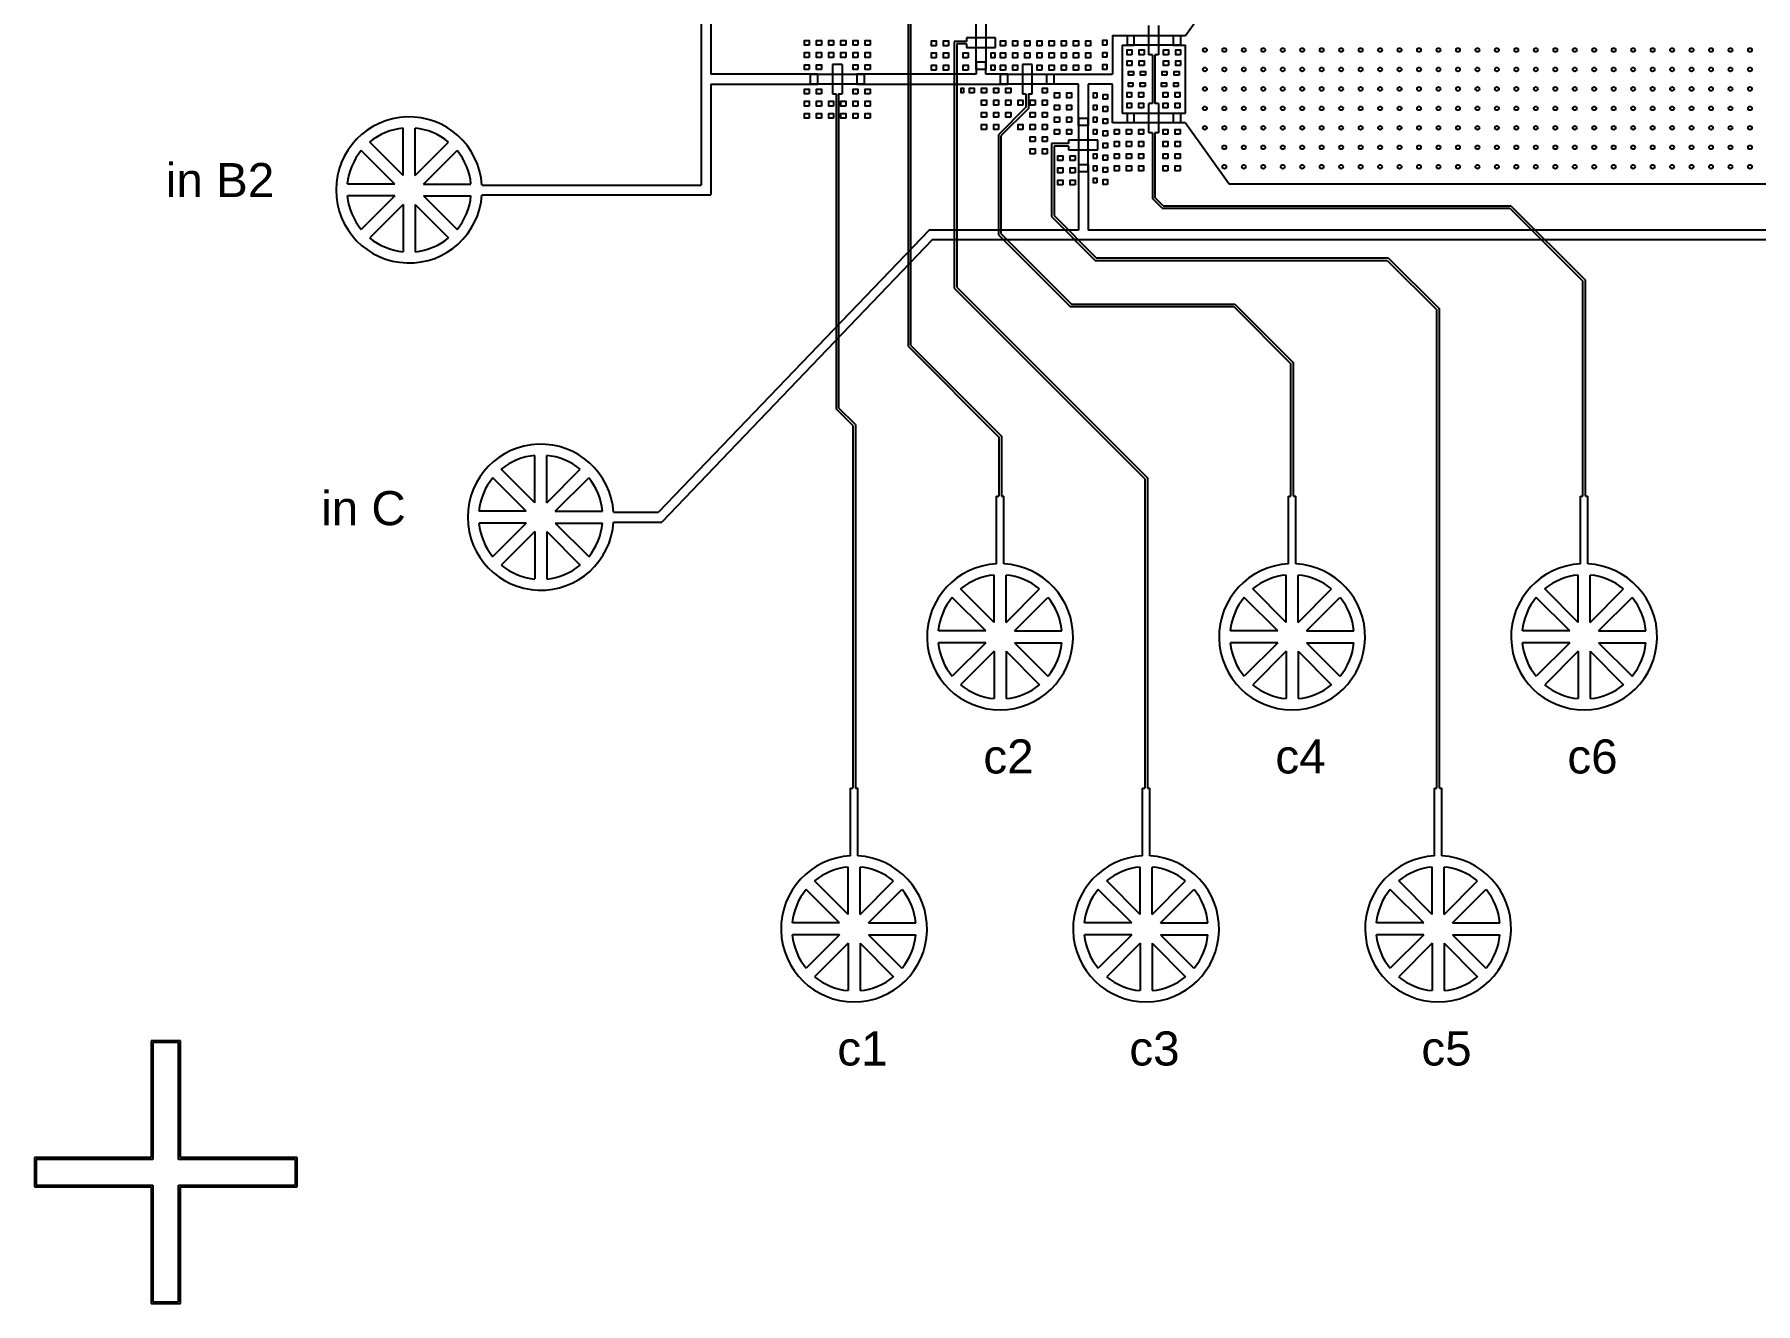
# Model space of a CAD drawing. Header units: millimetres. Extents: x -167437 to 196752, y 185 to 128185.
# Drawn here: x -166189 to -148507, y 37974 to 51013 of the extents above; entities that cross this region are included whole.
import ezdxf

# ---------------------------------------------------------------- set-up
doc = ezdxf.new("R2010")
doc.units = ezdxf.units.MM
for name, color, linetype in [('Control - Clear', 10, 'Continuous'), ('Control - Mask', 40, 'Continuous'), ('Flow - AZ50', 80, 'Continuous'), ('Flow - Clear', 140, 'Continuous'), ('Flow - Mask', 131, 'Continuous')]:
    doc.layers.add(name, color=color, linetype=linetype)
doc.styles.get("Standard").update_dxf_attribs({"font": 'arial.ttf'})

msp = doc.modelspace()

# ---------------------------------------------------------------- linework, layer by layer
at = {"layer": 'Control - Clear'}
for p, q in [((-157210, 47806), (-157210, 52452)), ((-157185, 47816), (-157185, 52442)), ((-154739, 50803), (-154739, 51103)), ((-154639, 51103), (-154639, 50803)), ((-156739, 50941), (-156739, 48405)), ((-156614, 50941), (-156739, 50941)), ((-156614, 50978), (-156614, 50941)), ((-156314, 50978), (-156614, 50978)), ((-156314, 50878), (-156314, 50978)), ((-156614, 50916), (-156714, 50916)), ((-156714, 50916), (-156714, 48416)), ((-156614, 50916), (-156614, 50878)), ((-156614, 50878), (-156314, 50878)), ((-154702, 50803), (-154739, 50803)), ((-154702, 50803), (-154702, 50303)), ((-154639, 50803), (-154677, 50803)), ((-154677, 50803), (-154677, 50303)), ((-157889, 50703), (-157989, 50703)), ((-157989, 50703), (-157989, 50403)), ((-157889, 50703), (-157889, 50403)), ((-155939, 50703), (-156039, 50703)), ((-156039, 50703), (-156039, 50403)), ((-155939, 50403), (-155939, 50703)), ((-157989, 50403), (-157952, 50403)), ((-157952, 50403), (-157952, 47165)), ((-157927, 50403), (-157889, 50403)), ((-157927, 50403), (-157927, 47176)), ((-156039, 50403), (-156002, 50403)), ((-156002, 50403), (-156002, 50264)), ((-155977, 50403), (-155939, 50403)), ((-155977, 50403), (-155977, 50253)), ((-156002, 50264), (-156285, 49981)), ((-155977, 50253), (-156260, 49970)), ((-154739, 50003), (-154739, 50303)), ((-154702, 50303), (-154739, 50303)), ((-154639, 50303), (-154677, 50303)), ((-154639, 50303), (-154639, 50003)), ((-156285, 49981), (-156285, 48955)), ((-156260, 49970), (-156260, 48966)), ((-155564, 49891), (-155739, 49891)), ((-155739, 49891), (-155739, 49141)), ((-155564, 49866), (-155714, 49866)), ((-155714, 49866), (-155714, 49151)), ((-155564, 49928), (-155564, 49891)), ((-155264, 49928), (-155564, 49928)), ((-155564, 49866), (-155564, 49828)), ((-155264, 49828), (-155264, 49928)), ((-154702, 50003), (-154739, 50003)), ((-154702, 50003), (-154702, 49328)), ((-154639, 50003), (-154677, 50003)), ((-154677, 50003), (-154677, 49339)), ((-155564, 49828), (-155264, 49828)), ((-154591, 49253), (-154677, 49339)), ((-154602, 49228), (-154702, 49328)), ((-154602, 49228), (-151030, 49228)), ((-154591, 49253), (-151020, 49253)), ((-151030, 49228), (-150280, 48478)), ((-151020, 49253), (-150255, 48489)), ((-155739, 49141), (-155290, 48691)), ((-155714, 49151), (-155280, 48716)), ((-155714, 49116), (-155290, 48691)), ((-156285, 48955), (-155547, 48217)), ((-156260, 48966), (-155536, 48242)), ((-155290, 48691), (-152290, 48691)), ((-155280, 48716), (-152280, 48716)), ((-152290, 48691), (-151780, 48182)), ((-152280, 48716), (-151755, 48192)), ((-150280, 46268), (-150280, 48478)), ((-150255, 46268), (-150255, 48489)), ((-156739, 48405), (-154780, 46446)), ((-156714, 48416), (-154755, 46457)), ((-155547, 48217), (-153868, 48217)), ((-155536, 48242), (-153857, 48242)), ((-153868, 48217), (-153280, 47630)), ((-153857, 48242), (-153255, 47640)), ((-151780, 43268), (-151780, 48182)), ((-151755, 43268), (-151755, 48192)), ((-157210, 47806), (-156280, 46876)), ((-157185, 47816), (-156255, 46887)), ((-153280, 46268), (-153280, 47630)), ((-153255, 46268), (-153255, 47640)), ((-157780, 46994), (-157952, 47165)), ((-157755, 47004), (-157927, 47176)), ((-157780, 46994), (-157780, 43268)), ((-157755, 47004), (-157755, 43268)), ((-156280, 46876), (-156280, 46268)), ((-156255, 46887), (-156255, 46268)), ((-154780, 46446), (-154780, 43268)), ((-154755, 46457), (-154755, 43268)), ((-156305, 46268), (-156280, 46268)), ((-156305, 45573), (-156305, 46268)), ((-156255, 46268), (-156230, 46268)), ((-156230, 45573), (-156230, 46268)), ((-153305, 46268), (-153280, 46268)), ((-153305, 45573), (-153305, 46268)), ((-153255, 46268), (-153230, 46268)), ((-153230, 45573), (-153230, 46268)), ((-150305, 46268), (-150280, 46268)), ((-150305, 45573), (-150305, 46268)), ((-150255, 46268), (-150230, 46268)), ((-150230, 45573), (-150230, 46268)), ((-157805, 43268), (-157780, 43268)), ((-157805, 42573), (-157805, 43268)), ((-157755, 43268), (-157730, 43268)), ((-157730, 42573), (-157730, 43268)), ((-154805, 43268), (-154780, 43268)), ((-154805, 42573), (-154805, 43268)), ((-154755, 43268), (-154730, 43268)), ((-154730, 42573), (-154730, 43268)), ((-151805, 43268), (-151780, 43268)), ((-151805, 42573), (-151805, 43268)), ((-151755, 43268), (-151730, 43268)), ((-151730, 42573), (-151730, 43268)), ((-164707, 40656), (-164971, 40656)), ((-164971, 40656), (-164971, 39456)), ((-164707, 39456), (-164707, 40656)), ((-164971, 39456), (-166171, 39456)), ((-166171, 39456), (-166171, 39192)), ((-163507, 39456), (-164707, 39456)), ((-163507, 39192), (-163507, 39456)), ((-166171, 39192), (-164971, 39192)), ((-164971, 39192), (-164971, 37992)), ((-164707, 37992), (-164707, 39192)), ((-164707, 39192), (-163507, 39192)), ((-164971, 37992), (-164707, 37992))]:
    msp.add_line(p, q, dxfattribs=at)
for centre in [(-156268, 44824), (-153268, 44824), (-150268, 44824), (-157768, 41824), (-154768, 41824), (-151768, 41824)]:
    msp.add_arc(centre, 750, 92.866, 87.134, dxfattribs=at)
at = {"layer": 'Control - Mask'}
for p, q in [((-156329, 44972), (-156329, 45459)), ((-156206, 44972), (-156206, 45459)), ((-153329, 44972), (-153329, 45459)), ((-153206, 44972), (-153206, 45459)), ((-150329, 44972), (-150329, 45459)), ((-150206, 44972), (-150206, 45459)), ((-156329, 44972), (-156673, 45316)), ((-156206, 44972), (-155862, 45316)), ((-153329, 44972), (-153673, 45316)), ((-153206, 44972), (-152862, 45316)), ((-150329, 44972), (-150673, 45316)), ((-150206, 44972), (-149862, 45316)), ((-156416, 44885), (-156760, 45229)), ((-156120, 44885), (-155776, 45229)), ((-153416, 44885), (-153760, 45229)), ((-153120, 44885), (-152776, 45229)), ((-150416, 44885), (-150760, 45229)), ((-150120, 44885), (-149776, 45229)), ((-156416, 44885), (-156902, 44885)), ((-156416, 44763), (-156902, 44763)), ((-156416, 44763), (-156760, 44419)), ((-156120, 44885), (-155633, 44885)), ((-156120, 44763), (-155633, 44763)), ((-156120, 44763), (-155776, 44419)), ((-153416, 44885), (-153902, 44885)), ((-153416, 44763), (-153902, 44763)), ((-153416, 44763), (-153760, 44419)), ((-153120, 44885), (-152633, 44885)), ((-153120, 44763), (-152633, 44763)), ((-153120, 44763), (-152776, 44419)), ((-150416, 44885), (-150902, 44885)), ((-150416, 44763), (-150902, 44763)), ((-150416, 44763), (-150760, 44419)), ((-150120, 44885), (-149633, 44885)), ((-150120, 44763), (-149633, 44763)), ((-150120, 44763), (-149776, 44419)), ((-156329, 44676), (-156673, 44332)), ((-156329, 44676), (-156329, 44190)), ((-156206, 44676), (-156206, 44190)), ((-156206, 44676), (-155862, 44332)), ((-153329, 44676), (-153673, 44332)), ((-153329, 44676), (-153329, 44190)), ((-153206, 44676), (-153206, 44190)), ((-153206, 44676), (-152862, 44332)), ((-150329, 44676), (-150673, 44332)), ((-150329, 44676), (-150329, 44190)), ((-150206, 44676), (-150206, 44190)), ((-150206, 44676), (-149862, 44332)), ((-157829, 41972), (-157829, 42459)), ((-157706, 41972), (-157706, 42459)), ((-154829, 41972), (-154829, 42459)), ((-154706, 41972), (-154706, 42459)), ((-151829, 41972), (-151829, 42459)), ((-151706, 41972), (-151706, 42459)), ((-157829, 41972), (-158173, 42316)), ((-157706, 41972), (-157362, 42316)), ((-154829, 41972), (-155173, 42316)), ((-154706, 41972), (-154362, 42316)), ((-151829, 41972), (-152173, 42316)), ((-151706, 41972), (-151362, 42316)), ((-157916, 41885), (-158260, 42229)), ((-157620, 41885), (-157276, 42229)), ((-154916, 41885), (-155260, 42229)), ((-154620, 41885), (-154276, 42229)), ((-151916, 41885), (-152260, 42229)), ((-151620, 41885), (-151276, 42229)), ((-157916, 41885), (-158402, 41885)), ((-157916, 41763), (-158402, 41763)), ((-157916, 41763), (-158260, 41419)), ((-157620, 41885), (-157133, 41885)), ((-157620, 41763), (-157133, 41763)), ((-157620, 41763), (-157276, 41419)), ((-154916, 41885), (-155402, 41885)), ((-154916, 41763), (-155402, 41763)), ((-154916, 41763), (-155260, 41419)), ((-154620, 41885), (-154133, 41885)), ((-154620, 41763), (-154133, 41763)), ((-154620, 41763), (-154276, 41419)), ((-151916, 41885), (-152402, 41885)), ((-151916, 41763), (-152402, 41763)), ((-151916, 41763), (-152260, 41419)), ((-151620, 41885), (-151133, 41885)), ((-151620, 41763), (-151133, 41763)), ((-151620, 41763), (-151276, 41419)), ((-157829, 41676), (-158173, 41332)), ((-157829, 41676), (-157829, 41190)), ((-157706, 41676), (-157706, 41190)), ((-157706, 41676), (-157362, 41332)), ((-154829, 41676), (-155173, 41332)), ((-154829, 41676), (-154829, 41190)), ((-154706, 41676), (-154706, 41190)), ((-154706, 41676), (-154362, 41332)), ((-151829, 41676), (-152173, 41332)), ((-151829, 41676), (-151829, 41190)), ((-151706, 41676), (-151706, 41190)), ((-151706, 41676), (-151362, 41332))]:
    msp.add_line(p, q, dxfattribs=at)
for centre, start, end in [((-156268, 44824), 95.5177, 129.4823), ((-156268, 44824), 50.5177, 84.4823), ((-153268, 44824), 95.5177, 129.4823), ((-153268, 44824), 50.5177, 84.4823), ((-150268, 44824), 95.5177, 129.4823), ((-150268, 44824), 50.5177, 84.4823), ((-156268, 44824), 140.5177, 174.4823), ((-156268, 44824), 5.5177, 39.4823), ((-153268, 44824), 140.5177, 174.4823), ((-153268, 44824), 5.5177, 39.4823), ((-150268, 44824), 140.5177, 174.4823), ((-150268, 44824), 5.5177, 39.4823), ((-156268, 44824), 185.5177, 219.4823), ((-156268, 44824), 320.5177, 354.4823), ((-153268, 44824), 185.5177, 219.4823), ((-153268, 44824), 320.5177, 354.4823), ((-150268, 44824), 185.5177, 219.4823), ((-150268, 44824), 320.5177, 354.4823), ((-156268, 44824), 230.5177, 264.4823), ((-156268, 44824), 275.5177, 309.4823), ((-153268, 44824), 230.5177, 264.4823), ((-153268, 44824), 275.5177, 309.4823), ((-150268, 44824), 230.5177, 264.4823), ((-150268, 44824), 275.5177, 309.4823), ((-157768, 41824), 95.5177, 129.4823), ((-157768, 41824), 50.5177, 84.4823), ((-154768, 41824), 95.5177, 129.4823), ((-154768, 41824), 50.5177, 84.4823), ((-151768, 41824), 95.5177, 129.4823), ((-151768, 41824), 50.5177, 84.4823), ((-157768, 41824), 140.5177, 174.4823), ((-157768, 41824), 5.5177, 39.4823), ((-154768, 41824), 140.5177, 174.4823), ((-154768, 41824), 5.5177, 39.4823), ((-151768, 41824), 140.5177, 174.4823), ((-151768, 41824), 5.5177, 39.4823), ((-157768, 41824), 185.5177, 219.4823), ((-157768, 41824), 320.5177, 354.4823), ((-154768, 41824), 185.5177, 219.4823), ((-154768, 41824), 320.5177, 354.4823), ((-151768, 41824), 185.5177, 219.4823), ((-151768, 41824), 320.5177, 354.4823), ((-157768, 41824), 230.5177, 264.4823), ((-157768, 41824), 275.5177, 309.4823), ((-154768, 41824), 230.5177, 264.4823), ((-154768, 41824), 275.5177, 309.4823), ((-151768, 41824), 230.5177, 264.4823), ((-151768, 41824), 275.5177, 309.4823)]:
    msp.add_arc(centre, 638, start, end, dxfattribs=at)
at = {"layer": 'Flow - AZ50'}
for p, q in [((-156514, 50653), (-156514, 51203)), ((-156414, 51203), (-156414, 50653)), ((-154964, 51003), (-154414, 51003)), ((-154964, 51003), (-154964, 50903)), ((-154414, 51003), (-154414, 50903)), ((-154414, 50903), (-154964, 50903)), ((-158214, 50603), (-157664, 50603)), ((-158214, 50503), (-158214, 50603)), ((-157664, 50603), (-157664, 50503)), ((-156414, 50653), (-156514, 50653)), ((-156264, 50503), (-156264, 50603)), ((-156264, 50603), (-155714, 50603)), ((-155714, 50503), (-155714, 50603)), ((-157664, 50503), (-158214, 50503)), ((-155714, 50503), (-156264, 50503)), ((-155464, 50153), (-155464, 49603)), ((-155464, 50153), (-155364, 50153)), ((-155364, 49603), (-155364, 50153)), ((-154964, 50203), (-154414, 50203)), ((-154964, 50203), (-154964, 50103)), ((-154414, 50103), (-154964, 50103)), ((-154414, 50203), (-154414, 50103)), ((-155464, 49603), (-155364, 49603))]:
    msp.add_line(p, q, dxfattribs=at)
at = {"layer": 'Flow - Clear'}
for p, q in [((-159240, 51865), (-159240, 50603)), ((-159340, 51765), (-159340, 49465)), ((-154364, 51003), (-153914, 51628)), ((-155114, 51003), (-154889, 51003)), ((-155114, 51003), (-155114, 50603)), ((-154889, 50903), (-154889, 51003)), ((-154489, 51003), (-154364, 51003)), ((-154489, 51003), (-154489, 50903)), ((-155014, 50903), (-154889, 50903)), ((-155014, 50903), (-155014, 50203)), ((-154489, 50903), (-154364, 50903)), ((-154364, 50203), (-154364, 50903)), ((-158139, 50603), (-159240, 50603)), ((-158139, 50503), (-158139, 50603)), ((-156514, 50603), (-157739, 50603)), ((-157739, 50603), (-157739, 50503)), ((-156514, 50728), (-156514, 50603)), ((-156414, 50728), (-156514, 50728)), ((-156414, 50603), (-156414, 50728)), ((-156189, 50603), (-156414, 50603)), ((-156189, 50503), (-156189, 50603)), ((-155789, 50503), (-155789, 50603)), ((-155789, 50603), (-155114, 50603)), ((-159240, 50503), (-158139, 50503)), ((-159240, 50503), (-159240, 49365)), ((-157739, 50503), (-156189, 50503)), ((-155464, 50503), (-155789, 50503)), ((-155464, 50078), (-155464, 50503)), ((-155364, 50503), (-155364, 50078)), ((-155114, 50503), (-155364, 50503)), ((-155114, 50103), (-155114, 50503)), ((-155364, 50078), (-155464, 50078)), ((-154889, 50103), (-155114, 50103)), ((-155014, 50203), (-154889, 50203)), ((-154889, 50103), (-154889, 50203)), ((-154489, 50203), (-154364, 50203)), ((-154489, 50203), (-154489, 50103)), ((-154364, 50103), (-154489, 50103)), ((-154364, 50103), (-153914, 49478)), ((-155464, 49678), (-155364, 49678)), ((-155464, 49678), (-155464, 49003)), ((-155364, 49678), (-155364, 49003)), ((-161590, 49465), (-159340, 49465)), ((-161590, 49365), (-159240, 49365)), ((-153914, 49478), (-147164, 49478)), ((-156998, 49003), (-159776, 46103)), ((-155464, 49003), (-156998, 49003)), ((-145164, 49003), (-155364, 49003)), ((-156964, 48903), (-159742, 46003)), ((-143203, 48903), (-156964, 48903)), ((-160238, 46103), (-159776, 46103)), ((-160238, 46003), (-159742, 46003)), ((-164689, 40674), (-164989, 40674)), ((-164989, 40674), (-164989, 39474)), ((-164689, 39474), (-164689, 40674)), ((-164989, 39474), (-166189, 39474)), ((-166189, 39474), (-166189, 39174)), ((-163489, 39474), (-164689, 39474)), ((-163489, 39174), (-163489, 39474)), ((-166189, 39174), (-164989, 39174)), ((-164989, 39174), (-164989, 37974)), ((-164689, 37974), (-164689, 39174)), ((-164689, 39174), (-163489, 39174)), ((-164989, 37974), (-164689, 37974))]:
    msp.add_line(p, q, dxfattribs=at)
for centre in [(-162339, 49415), (-160987, 46053)]:
    msp.add_arc(centre, 750, 3.8226, 356.1774, dxfattribs=at)
at = {"layer": 'Flow - Mask'}
for p, q in [((-162400, 49563), (-162400, 50049)), ((-162277, 49563), (-162277, 50049)), ((-162400, 49563), (-162744, 49907)), ((-162277, 49563), (-161933, 49907)), ((-162487, 49476), (-162831, 49820)), ((-162191, 49476), (-161847, 49820)), ((-162487, 49476), (-162973, 49476)), ((-162487, 49353), (-162973, 49353)), ((-162487, 49353), (-162831, 49009)), ((-162191, 49476), (-161704, 49476)), ((-162191, 49353), (-161704, 49353)), ((-162191, 49353), (-161847, 49009)), ((-162400, 49267), (-162744, 48923)), ((-162400, 49267), (-162400, 48780)), ((-162277, 49267), (-162277, 48780)), ((-162277, 49267), (-161933, 48923)), ((-161048, 46201), (-161048, 46688)), ((-160925, 46201), (-160925, 46688)), ((-161048, 46201), (-161392, 46545)), ((-160925, 46201), (-160581, 46545)), ((-161135, 46115), (-161479, 46459)), ((-160839, 46115), (-160494, 46459)), ((-161135, 46115), (-161621, 46115)), ((-161135, 45992), (-161621, 45992)), ((-161135, 45992), (-161479, 45648)), ((-160839, 46115), (-160352, 46115)), ((-160839, 45992), (-160352, 45992)), ((-160839, 45992), (-160494, 45648)), ((-161048, 45905), (-161392, 45561)), ((-161048, 45905), (-161048, 45419)), ((-160925, 45905), (-160925, 45419)), ((-160925, 45905), (-160581, 45561))]:
    msp.add_line(p, q, dxfattribs=at)
for points in [[(-158228, 50902), (-158278, 50902), (-158278, 50952), (-158228, 50952)], [(-158103, 50902), (-158153, 50902), (-158153, 50952), (-158103, 50952)], [(-157978, 50902), (-158028, 50902), (-158028, 50952), (-157978, 50952)], [(-157853, 50902), (-157903, 50902), (-157903, 50952), (-157853, 50952)], [(-157728, 50902), (-157778, 50902), (-157778, 50952), (-157728, 50952)], [(-157603, 50902), (-157653, 50902), (-157653, 50952), (-157603, 50952)], [(-156923, 50897), (-156973, 50897), (-156973, 50947), (-156923, 50947)], [(-156798, 50897), (-156848, 50897), (-156848, 50947), (-156798, 50947)], [(-156213, 50897), (-156263, 50897), (-156263, 50947), (-156213, 50947)], [(-156088, 50897), (-156138, 50897), (-156138, 50947), (-156088, 50947)], [(-155963, 50897), (-156013, 50897), (-156013, 50947), (-155963, 50947)], [(-155838, 50897), (-155888, 50897), (-155888, 50947), (-155838, 50947)], [(-155713, 50897), (-155763, 50897), (-155763, 50947), (-155713, 50947)], [(-155588, 50897), (-155638, 50897), (-155638, 50947), (-155588, 50947)], [(-155463, 50897), (-155513, 50897), (-155513, 50947), (-155463, 50947)], [(-155338, 50897), (-155388, 50897), (-155388, 50947), (-155338, 50947)], [(-155172, 50903), (-155214, 50903), (-155214, 50953), (-155172, 50953)], [(-158228, 50777), (-158278, 50777), (-158278, 50827), (-158228, 50827)], [(-158103, 50777), (-158153, 50777), (-158153, 50827), (-158103, 50827)], [(-157978, 50777), (-158028, 50777), (-158028, 50827), (-157978, 50827)], [(-157853, 50777), (-157903, 50777), (-157903, 50827), (-157853, 50827)], [(-157728, 50777), (-157778, 50777), (-157778, 50827), (-157728, 50827)], [(-157603, 50777), (-157653, 50777), (-157653, 50827), (-157603, 50827)], [(-156923, 50772), (-156973, 50772), (-156973, 50822), (-156923, 50822)], [(-156798, 50772), (-156848, 50772), (-156848, 50822), (-156798, 50822)], [(-156597, 50772), (-156647, 50772), (-156647, 50822), (-156597, 50822)], [(-156323, 50772), (-156358, 50772), (-156358, 50822), (-156323, 50822)], [(-156213, 50772), (-156263, 50772), (-156263, 50822), (-156213, 50822)], [(-156088, 50772), (-156138, 50772), (-156138, 50822), (-156088, 50822)], [(-155963, 50772), (-156013, 50772), (-156013, 50822), (-155963, 50822)], [(-155838, 50772), (-155888, 50772), (-155888, 50822), (-155838, 50822)], [(-155713, 50772), (-155763, 50772), (-155763, 50822), (-155713, 50822)], [(-155588, 50772), (-155638, 50772), (-155638, 50822), (-155588, 50822)], [(-155463, 50772), (-155513, 50772), (-155513, 50822), (-155463, 50822)], [(-155338, 50772), (-155388, 50772), (-155388, 50822), (-155338, 50822)], [(-155172, 50778), (-155214, 50778), (-155214, 50828), (-155172, 50828)], [(-154914, 50803), (-154964, 50803), (-154964, 50853), (-154914, 50853)], [(-154789, 50803), (-154839, 50803), (-154839, 50853), (-154789, 50853)], [(-154539, 50803), (-154589, 50803), (-154589, 50853), (-154539, 50853)], [(-154414, 50803), (-154464, 50803), (-154464, 50853), (-154414, 50853)], [(-158228, 50652), (-158278, 50652), (-158278, 50702), (-158228, 50702)], [(-158103, 50652), (-158153, 50652), (-158153, 50702), (-158103, 50702)], [(-157728, 50652), (-157778, 50652), (-157778, 50702), (-157728, 50702)], [(-157603, 50652), (-157653, 50652), (-157653, 50702), (-157603, 50702)], [(-156923, 50647), (-156973, 50647), (-156973, 50697), (-156923, 50697)], [(-156798, 50647), (-156848, 50647), (-156848, 50697), (-156798, 50697)], [(-156597, 50647), (-156647, 50647), (-156647, 50697), (-156597, 50697)], [(-156323, 50647), (-156358, 50647), (-156358, 50697), (-156323, 50697)], [(-156213, 50647), (-156263, 50647), (-156263, 50697), (-156213, 50697)], [(-156088, 50647), (-156138, 50647), (-156138, 50697), (-156088, 50697)], [(-155838, 50647), (-155888, 50647), (-155888, 50697), (-155838, 50697)], [(-155713, 50647), (-155763, 50647), (-155763, 50697), (-155713, 50697)], [(-155588, 50647), (-155638, 50647), (-155638, 50697), (-155588, 50697)], [(-155463, 50647), (-155513, 50647), (-155513, 50697), (-155463, 50697)], [(-155338, 50647), (-155388, 50647), (-155388, 50697), (-155338, 50697)], [(-155172, 50653), (-155214, 50653), (-155214, 50703), (-155172, 50703)], [(-154914, 50693), (-154964, 50693), (-154964, 50743), (-154914, 50743)], [(-154899, 50593), (-154949, 50593), (-154949, 50633), (-154899, 50633)], [(-154789, 50693), (-154839, 50693), (-154839, 50743), (-154789, 50743)], [(-154774, 50593), (-154824, 50593), (-154824, 50633), (-154774, 50633)], [(-154554, 50593), (-154604, 50593), (-154604, 50633), (-154554, 50633)], [(-154539, 50693), (-154589, 50693), (-154589, 50743), (-154539, 50743)], [(-154429, 50593), (-154479, 50593), (-154479, 50633), (-154429, 50633)], [(-154414, 50693), (-154464, 50693), (-154464, 50743), (-154414, 50743)], [(-158228, 50402), (-158278, 50402), (-158278, 50452), (-158228, 50452)], [(-158103, 50402), (-158153, 50402), (-158153, 50452), (-158103, 50452)], [(-157728, 50402), (-157778, 50402), (-157778, 50452), (-157728, 50452)], [(-157603, 50402), (-157653, 50402), (-157653, 50452), (-157603, 50452)], [(-156643, 50412), (-156668, 50412), (-156668, 50462), (-156643, 50462)], [(-156533, 50412), (-156583, 50412), (-156583, 50462), (-156533, 50462)], [(-156408, 50412), (-156458, 50412), (-156458, 50462), (-156408, 50462)], [(-156283, 50412), (-156333, 50412), (-156333, 50462), (-156283, 50462)], [(-156158, 50412), (-156208, 50412), (-156208, 50462), (-156158, 50462)], [(-155783, 50412), (-155833, 50412), (-155833, 50462), (-155783, 50462)], [(-155658, 50362), (-155708, 50362), (-155708, 50412), (-155658, 50412)], [(-155533, 50362), (-155583, 50362), (-155583, 50412), (-155533, 50412)], [(-155273, 50362), (-155308, 50362), (-155308, 50412), (-155273, 50412)], [(-155165, 50347), (-155208, 50347), (-155208, 50397), (-155165, 50397)], [(-154918, 50367), (-154963, 50367), (-154963, 50417), (-154918, 50417)], [(-154903, 50477), (-154948, 50477), (-154948, 50517), (-154903, 50517)], [(-154793, 50367), (-154843, 50367), (-154843, 50417), (-154793, 50417)], [(-154778, 50477), (-154828, 50477), (-154828, 50517), (-154778, 50517)], [(-154558, 50477), (-154608, 50477), (-154608, 50517), (-154558, 50517)], [(-154543, 50367), (-154593, 50367), (-154593, 50417), (-154543, 50417)], [(-154438, 50477), (-154483, 50477), (-154483, 50517), (-154438, 50517)], [(-154423, 50367), (-154468, 50367), (-154468, 50417), (-154423, 50417)], [(-158228, 50277), (-158278, 50277), (-158278, 50327), (-158228, 50327)], [(-158103, 50277), (-158153, 50277), (-158153, 50327), (-158103, 50327)], [(-157978, 50277), (-158028, 50277), (-158028, 50327), (-157978, 50327)], [(-157853, 50277), (-157903, 50277), (-157903, 50327), (-157853, 50327)], [(-157728, 50277), (-157778, 50277), (-157778, 50327), (-157728, 50327)], [(-157603, 50277), (-157653, 50277), (-157653, 50327), (-157603, 50327)], [(-156408, 50287), (-156458, 50287), (-156458, 50337), (-156408, 50337)], [(-156283, 50287), (-156333, 50287), (-156333, 50337), (-156283, 50337)], [(-156158, 50287), (-156208, 50287), (-156208, 50337), (-156158, 50337)], [(-156033, 50287), (-156083, 50287), (-156083, 50337), (-156033, 50337)], [(-155908, 50287), (-155958, 50287), (-155958, 50337), (-155908, 50337)], [(-155783, 50287), (-155833, 50287), (-155833, 50337), (-155783, 50337)], [(-155658, 50237), (-155708, 50237), (-155708, 50287), (-155658, 50287)], [(-155533, 50237), (-155583, 50237), (-155583, 50287), (-155533, 50287)], [(-155273, 50237), (-155308, 50237), (-155308, 50287), (-155273, 50287)], [(-155165, 50222), (-155208, 50222), (-155208, 50272), (-155165, 50272)], [(-154918, 50257), (-154963, 50257), (-154963, 50307), (-154918, 50307)], [(-154793, 50257), (-154843, 50257), (-154843, 50307), (-154793, 50307)], [(-154543, 50257), (-154593, 50257), (-154593, 50307), (-154543, 50307)], [(-154423, 50257), (-154468, 50257), (-154468, 50307), (-154423, 50307)], [(-158228, 50152), (-158278, 50152), (-158278, 50202), (-158228, 50202)], [(-158103, 50152), (-158153, 50152), (-158153, 50202), (-158103, 50202)], [(-157978, 50152), (-158028, 50152), (-158028, 50202), (-157978, 50202)], [(-157853, 50152), (-157903, 50152), (-157903, 50202), (-157853, 50202)], [(-157728, 50152), (-157778, 50152), (-157778, 50202), (-157728, 50202)], [(-157603, 50152), (-157653, 50152), (-157653, 50202), (-157603, 50202)], [(-156408, 50162), (-156458, 50162), (-156458, 50212), (-156408, 50212)], [(-156408, 50037), (-156458, 50037), (-156458, 50087), (-156408, 50087)], [(-156283, 50162), (-156333, 50162), (-156333, 50212), (-156283, 50212)], [(-156283, 50037), (-156333, 50037), (-156333, 50087), (-156283, 50087)], [(-156158, 50162), (-156208, 50162), (-156208, 50212), (-156158, 50212)], [(-156033, 50037), (-156083, 50037), (-156083, 50087), (-156033, 50087)], [(-155908, 50162), (-155958, 50162), (-155958, 50212), (-155908, 50212)], [(-155908, 50037), (-155958, 50037), (-155958, 50087), (-155908, 50087)], [(-155783, 50162), (-155833, 50162), (-155833, 50212), (-155783, 50212)], [(-155783, 50037), (-155833, 50037), (-155833, 50087), (-155783, 50087)], [(-155658, 50112), (-155708, 50112), (-155708, 50162), (-155658, 50162)], [(-155533, 50112), (-155583, 50112), (-155583, 50162), (-155533, 50162)], [(-155273, 50112), (-155308, 50112), (-155308, 50162), (-155273, 50162)], [(-155165, 50097), (-155208, 50097), (-155208, 50147), (-155165, 50147)], [(-155908, 49912), (-155958, 49912), (-155958, 49962), (-155908, 49962)], [(-155783, 49912), (-155833, 49912), (-155833, 49962), (-155783, 49962)], [(-155658, 49987), (-155708, 49987), (-155708, 50037), (-155658, 50037)], [(-155533, 49987), (-155583, 49987), (-155583, 50037), (-155533, 50037)], [(-155273, 49987), (-155308, 49987), (-155308, 50037), (-155273, 50037)], [(-155165, 49972), (-155208, 49972), (-155208, 50022), (-155165, 50022)], [(-155165, 49847), (-155208, 49847), (-155208, 49897), (-155165, 49897)], [(-155043, 49987), (-155093, 49987), (-155093, 50037), (-155043, 50037)], [(-155043, 49862), (-155093, 49862), (-155093, 49912), (-155043, 49912)], [(-154918, 49987), (-154968, 49987), (-154968, 50037), (-154918, 50037)], [(-154918, 49862), (-154968, 49862), (-154968, 49912), (-154918, 49912)], [(-154793, 49987), (-154843, 49987), (-154843, 50037), (-154793, 50037)], [(-154793, 49862), (-154843, 49862), (-154843, 49912), (-154793, 49912)], [(-154543, 49987), (-154593, 49987), (-154593, 50037), (-154543, 50037)], [(-154543, 49862), (-154593, 49862), (-154593, 49912), (-154543, 49912)], [(-154418, 49987), (-154468, 49987), (-154468, 50037), (-154418, 50037)], [(-154418, 49862), (-154468, 49862), (-154468, 49912), (-154418, 49912)], [(-155908, 49787), (-155958, 49787), (-155958, 49837), (-155908, 49837)], [(-155783, 49787), (-155833, 49787), (-155833, 49837), (-155783, 49837)], [(-155623, 49717), (-155673, 49717), (-155673, 49767), (-155623, 49767)], [(-155498, 49717), (-155548, 49717), (-155548, 49767), (-155498, 49767)], [(-155273, 49737), (-155308, 49737), (-155308, 49787), (-155273, 49787)], [(-155165, 49722), (-155208, 49722), (-155208, 49772), (-155165, 49772)], [(-155043, 49737), (-155093, 49737), (-155093, 49787), (-155043, 49787)], [(-154918, 49737), (-154968, 49737), (-154968, 49787), (-154918, 49787)], [(-154793, 49737), (-154843, 49737), (-154843, 49787), (-154793, 49787)], [(-154543, 49737), (-154593, 49737), (-154593, 49787), (-154543, 49787)], [(-154418, 49737), (-154468, 49737), (-154468, 49787), (-154418, 49787)], [(-155623, 49592), (-155673, 49592), (-155673, 49642), (-155623, 49642)], [(-155623, 49467), (-155673, 49467), (-155673, 49517), (-155623, 49517)], [(-155498, 49592), (-155548, 49592), (-155548, 49642), (-155498, 49642)], [(-155498, 49467), (-155548, 49467), (-155548, 49517), (-155498, 49517)], [(-155273, 49612), (-155308, 49612), (-155308, 49662), (-155273, 49662)], [(-155273, 49487), (-155308, 49487), (-155308, 49537), (-155273, 49537)], [(-155165, 49597), (-155208, 49597), (-155208, 49647), (-155165, 49647)], [(-155165, 49472), (-155208, 49472), (-155208, 49522), (-155165, 49522)], [(-155043, 49612), (-155093, 49612), (-155093, 49662), (-155043, 49662)], [(-154918, 49612), (-154968, 49612), (-154968, 49662), (-154918, 49662)], [(-154793, 49612), (-154843, 49612), (-154843, 49662), (-154793, 49662)], [(-154543, 49612), (-154593, 49612), (-154593, 49662), (-154543, 49662)], [(-154418, 49612), (-154468, 49612), (-154468, 49662), (-154418, 49662)]]:
    msp.add_lwpolyline(points, close=True, dxfattribs=at)
for centre in [(-154164, 50853), (-153964, 50853), (-153764, 50853), (-153564, 50853), (-153364, 50853), (-153164, 50853), (-152964, 50853), (-152764, 50853), (-152564, 50853), (-152364, 50853), (-152164, 50853), (-151964, 50853), (-151764, 50853), (-151564, 50853), (-151364, 50853), (-151164, 50853), (-150964, 50853), (-150764, 50853), (-150564, 50853), (-150364, 50853), (-150164, 50853), (-149964, 50853), (-149764, 50853), (-149564, 50853), (-149364, 50853), (-149164, 50853), (-148964, 50853), (-148764, 50853), (-148564, 50853), (-154164, 50653), (-153964, 50653), (-153764, 50653), (-153564, 50653), (-153364, 50653), (-153164, 50653), (-152964, 50653), (-152764, 50653), (-152564, 50653), (-152364, 50653), (-152164, 50653), (-151964, 50653), (-151764, 50653), (-151564, 50653), (-151364, 50653), (-151164, 50653), (-150964, 50653), (-150764, 50653), (-150564, 50653), (-150364, 50653), (-150164, 50653), (-149964, 50653), (-149764, 50653), (-149564, 50653), (-149364, 50653), (-149164, 50653), (-148964, 50653), (-148764, 50653), (-148564, 50653), (-154164, 50453), (-153964, 50453), (-153764, 50453), (-153564, 50453), (-153364, 50453), (-153164, 50453), (-152964, 50453), (-152764, 50453), (-152564, 50453), (-152364, 50453), (-152164, 50453), (-151964, 50453), (-151764, 50453), (-151564, 50453), (-151364, 50453), (-151164, 50453), (-150964, 50453), (-150764, 50453), (-150564, 50453), (-150364, 50453), (-150164, 50453), (-149964, 50453), (-149764, 50453), (-149564, 50453), (-149364, 50453), (-149164, 50453), (-148964, 50453), (-148764, 50453), (-148564, 50453), (-154164, 50253), (-153964, 50253), (-153764, 50253), (-153564, 50253), (-153364, 50253), (-153164, 50253), (-152964, 50253), (-152764, 50253), (-152564, 50253), (-152364, 50253), (-152164, 50253), (-151964, 50253), (-151764, 50253), (-151564, 50253), (-151364, 50253), (-151164, 50253), (-150964, 50253), (-150764, 50253), (-150564, 50253), (-150364, 50253), (-150164, 50253), (-149964, 50253), (-149764, 50253), (-149564, 50253), (-149364, 50253), (-149164, 50253), (-148964, 50253), (-148764, 50253), (-148564, 50253), (-154164, 50053), (-153964, 50053), (-153764, 50053), (-153564, 50053), (-153364, 50053), (-153164, 50053), (-152964, 50053), (-152764, 50053), (-152564, 50053), (-152364, 50053), (-152164, 50053), (-151964, 50053), (-151764, 50053), (-151564, 50053), (-151364, 50053), (-151164, 50053), (-150964, 50053), (-150764, 50053), (-150564, 50053), (-150364, 50053), (-150164, 50053), (-149964, 50053), (-149764, 50053), (-149564, 50053), (-149364, 50053), (-149164, 50053), (-148964, 50053), (-148764, 50053), (-148564, 50053), (-153964, 49853), (-153764, 49853), (-153564, 49853), (-153364, 49853), (-153164, 49853), (-152964, 49853), (-152764, 49853), (-152564, 49853), (-152364, 49853), (-152164, 49853), (-151964, 49853), (-151764, 49853), (-151564, 49853), (-151364, 49853), (-151164, 49853), (-150964, 49853), (-150764, 49853), (-150564, 49853), (-150364, 49853), (-150164, 49853), (-149964, 49853), (-149764, 49853), (-149564, 49853), (-149364, 49853), (-149164, 49853), (-148964, 49853), (-148764, 49853), (-148564, 49853), (-153964, 49653), (-153764, 49653), (-153564, 49653), (-153364, 49653), (-153164, 49653), (-152964, 49653), (-152764, 49653), (-152564, 49653), (-152364, 49653), (-152164, 49653), (-151964, 49653), (-151764, 49653), (-151564, 49653), (-151364, 49653), (-151164, 49653), (-150964, 49653), (-150764, 49653), (-150564, 49653), (-150364, 49653), (-150164, 49653), (-149964, 49653), (-149764, 49653), (-149564, 49653), (-149364, 49653), (-149164, 49653), (-148964, 49653), (-148764, 49653), (-148564, 49653)]:
    msp.add_circle(centre, 20, dxfattribs=at)
for centre, start, end in [((-162339, 49415), 95.5177, 129.4823), ((-162339, 49415), 50.5177, 84.4823), ((-162339, 49415), 140.5177, 174.4823), ((-162339, 49415), 5.5177, 39.4823), ((-162339, 49415), 185.5177, 219.4823), ((-162339, 49415), 320.5177, 354.4823), ((-162339, 49415), 230.5177, 264.4823), ((-162339, 49415), 275.5177, 309.4823), ((-160987, 46053), 95.5177, 129.4823), ((-160987, 46053), 50.5177, 84.4823), ((-160987, 46053), 140.5177, 174.4823), ((-160987, 46053), 5.5177, 39.4823), ((-160987, 46053), 185.5177, 219.4823), ((-160987, 46053), 320.5177, 354.4823), ((-160987, 46053), 230.5177, 264.4823), ((-160987, 46053), 275.5177, 309.4823)]:
    msp.add_arc(centre, 638, start, end, dxfattribs=at)

# ---------------------------------------------------------------- texts
at = {"layer": 'Control - Clear', "char_height": 350, "attachment_point": 1}
for s, insert in [('c2', (-156440, 43770)), ('c4', (-153440, 43770)), ('c6', (-150440, 43770)), ('c1', (-157940, 40770)), ('c3', (-154940, 40770)), ('c5', (-151940, 40770))]:
    msp.add_mtext_dynamic_manual_height_columns(s, width=6.63, gutter_width=12.5, heights=[0], dxfattribs=dict(at, insert=insert))
at = {"layer": 'Flow - Clear', "char_height": 350, "attachment_point": 1}
for s, width, insert in [('in B2', 1431.99, (-164839, 49691)), ('in C', 1155.83, (-163243, 46321))]:
    msp.add_mtext_dynamic_manual_height_columns(s, width=width, gutter_width=12.5, heights=[0], dxfattribs=dict(at, insert=insert))

doc.saveas('drawing.dxf')
